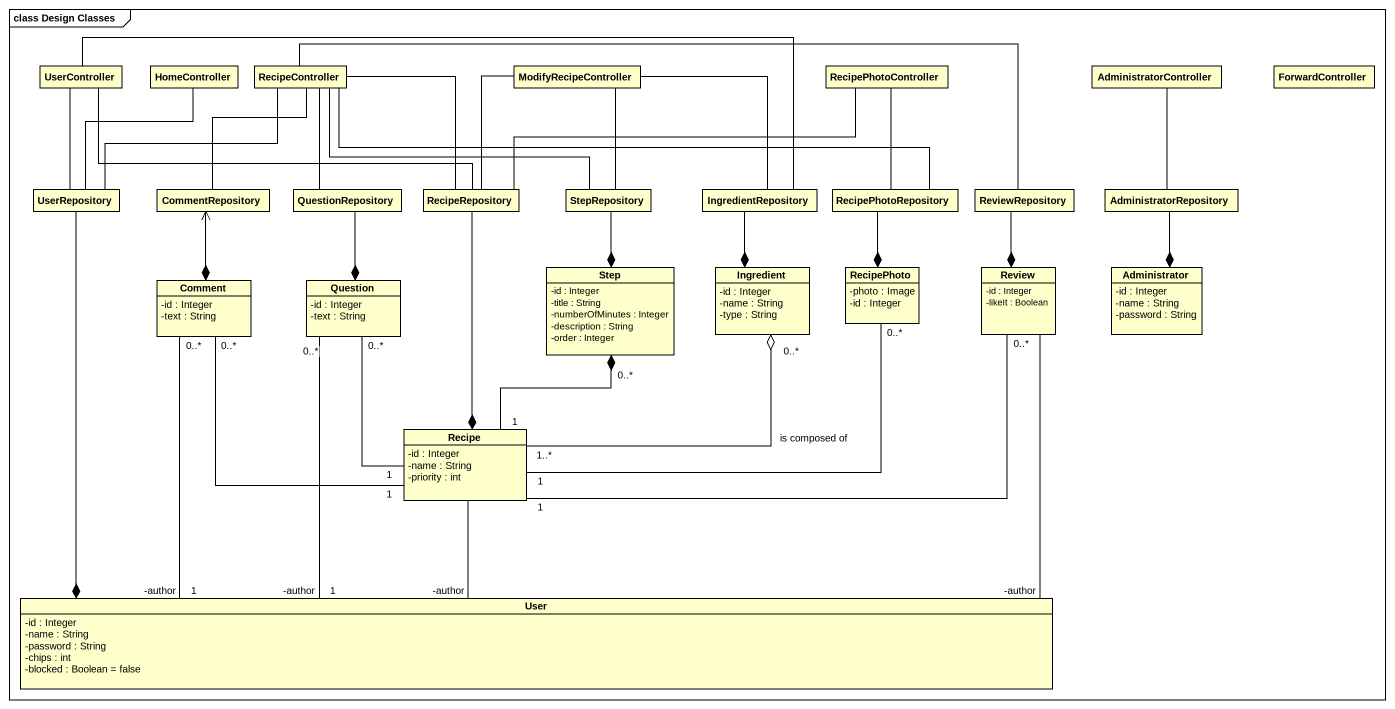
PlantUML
@startuml
mainframe class Design Classes
hide circle
hide empty members
skinparam classAttributeIconSize 0
class UserController
class HomeController
class RecipeController
class ModifyRecipeController
class RecipePhotoController
class AdministratorController
class ForwardController
class UserRepository
class CommentRepository
class QuestionRepository
class RecipeRepository
class StepRepository
class IngredientRepository
class RecipePhotoRepository
class ReviewRepository
class AdministratorRepository
class Comment {
  -id : Integer
  -text : String
}
class Question {
  -id : Integer
  -text : String
}
class Step {
  -id : Integer
  -title : String
  -numberOfMinutes : Integer
  -description : String
  -order : Integer
}
class Ingredient {
  -id : Integer
  -name : String
  -type : String
}
class RecipePhoto {
  -photo : Image
  -id : Integer
}
class Review {
  -id : Integer
  -likeIt : Boolean
}
class Administrator {
  -id : Integer
  -name : String
  -password : String
}
class Recipe {
  -id : Integer
  -name : String
  -priority : int
}
class User {
  -id : Integer
  -name : String
  -password : String
  -chips : int
  -blocked : Boolean = false
}
UserController -- UserRepository
UserController -right- RecipeRepository
UserController -right- IngredientRepository
HomeController -- UserRepository
RecipeController -left- UserRepository
RecipeController -- CommentRepository
RecipeController -- QuestionRepository
RecipeController -- RecipeRepository
RecipeController -right- StepRepository
RecipeController -right- RecipePhotoRepository
RecipeController -right- ReviewRepository
ModifyRecipeController -- RecipeRepository
ModifyRecipeController -- StepRepository
ModifyRecipeController -- IngredientRepository
RecipePhotoController -left- RecipeRepository
RecipePhotoController -- RecipePhotoRepository
AdministratorController -- AdministratorRepository
Comment *-up-> CommentRepository
Comment "0..*" -- "1" Recipe
Question *-up- QuestionRepository
Question "0..*" -- "1" Recipe
Question "0..*" -- "1\n-author" User
Step *-up- StepRepository
Ingredient *-up- IngredientRepository
Ingredient "0..*" o-left- "1..*" Recipe : is composed of
RecipePhoto *-up- RecipePhotoRepository
Review *-up- ReviewRepository
Review -- "-author" User
Administrator *-up- AdministratorRepository
Recipe *-up- RecipeRepository
Recipe "1" -up-* "0..*" Step
Recipe "1" -right- "0..*" RecipePhoto
Recipe "1" -right- "0..*" Review
User *-up- UserRepository
User "1\n-author" -up- "0..*" Comment
User "-author" -up- Recipe
@enduml
